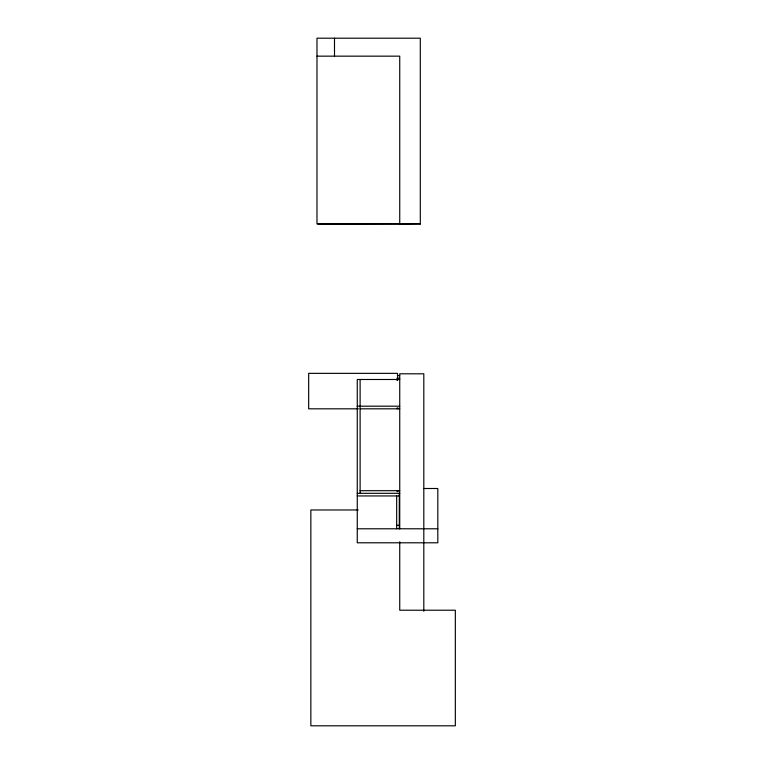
<?xml version="1.0" encoding="UTF-8"?>
<svg xmlns="http://www.w3.org/2000/svg" width="764" height="764" viewBox="0 0 764 764"><rect width="100%" height="100%" fill="white"/><g stroke="black" fill="none" stroke-linecap="round" stroke-linejoin="round"><path stroke-width="1.15" d="M317.862 224.091L420.305 223.842L399.734 224.1L399.734 56.154L316.984 56.154M399.734 223.871L316.984 223.871L316.984 38.2L420.305 38.2L420.305 224.1M397.366 375.544L399.734 375.544M399.734 378.17L397.108 378.17L397.108 380.51M399.734 379.488L357.266 379.488L357.266 542.793L437.82 542.793L437.82 488.502L423.81 488.502M357.266 406.19L399.734 406.19M358.44 408.816L308.666 408.816L308.666 373.357L397.538 373.357L397.538 380.453M360.111 408.816L399.734 408.816M360.111 490.689L399.734 490.689M357.266 493.315L399.734 493.315M357.266 495.941L399.295 495.941M358.259 509.97L310.852 509.97L310.852 725.8L455.334 725.8L455.334 610.216L399.734 610.216L399.734 541.762M396.669 525.279L399.295 525.279M357.266 528.784L437.82 528.784M423.81 611.248L423.81 373.797L399.734 373.797L399.734 528.784M399.295 493.315L399.295 528.784M397.977 408.816L397.977 407.947L397.108 407.947L397.108 408.816M397.977 490.689L397.977 491.567L397.108 491.567L397.108 490.689M396.669 495.941L396.669 528.784M360.111 379.488L360.111 493.315M334.498 38.2L334.498 56.154"/></g></svg>
